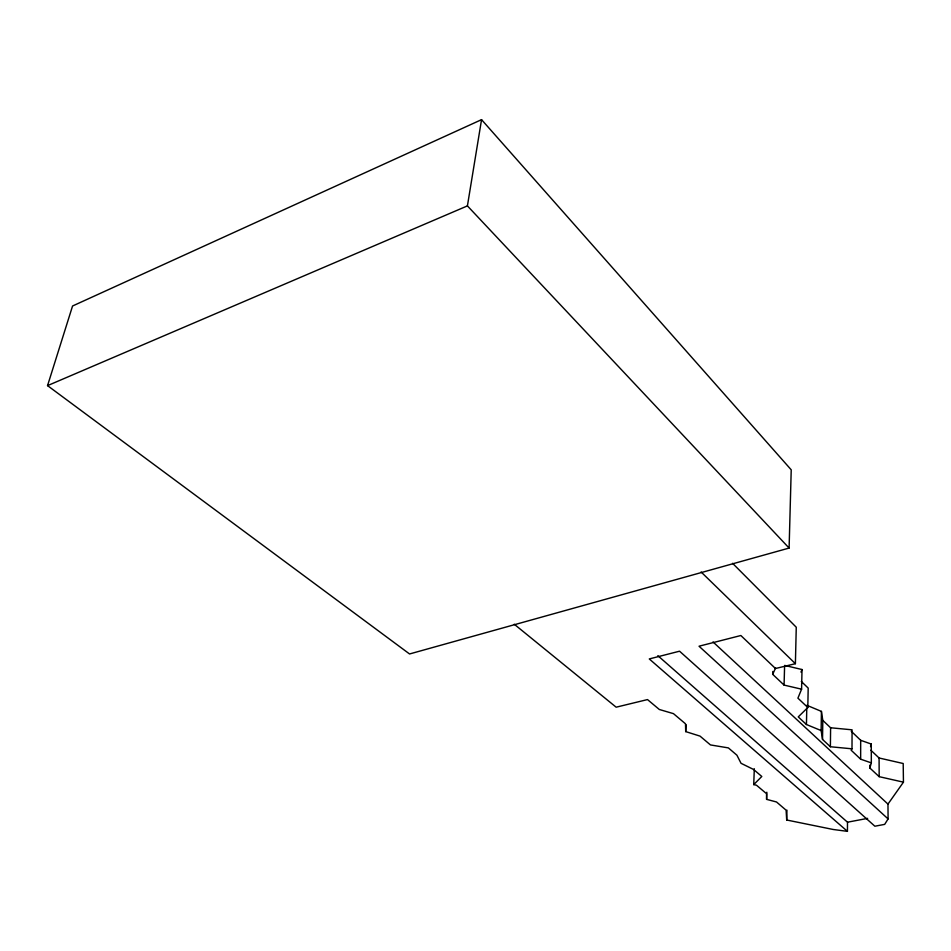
<?xml version="1.0" encoding="UTF-8"?>
<svg xmlns="http://www.w3.org/2000/svg" width="951" height="951" viewBox="0 0 951 951"><rect width="100%" height="100%" fill="white"/><g stroke="black" fill="none" stroke-linecap="round" stroke-linejoin="round"><path stroke-width="1.43" d="M870.854 750.22L879.081 757.995L903.2 763.51L903.45 782.162L879.176 776.67L869.868 768.028L871.33 762.892L860.655 759.183L860.679 740.306L851.252 731.248M860.655 759.183L851.169 750.22L852.001 748.817L852.072 729.821L830.603 727.765L822.793 720.371L821.426 711.396L806.817 705.285M754.309 768.741L753.727 784.611L756.485 785.217L766.518 793.681L766.601 799.363L776.515 801.978L786.108 810.204L786.703 820.012L833.147 829.474L847.436 831.352L847.496 822.199L657.842 655.667M852.001 748.817L830.389 746.749L830.603 727.765M830.389 746.749L822.532 739.438L821.141 730.57L821.426 711.396M822.532 739.438L822.793 720.371M821.141 730.57L806.448 724.519L806.769 708.245M806.448 724.519L798.258 716.899L807.815 707.508L808.184 688.072L801.313 681.451M807.815 707.508L797.913 698.153L801.586 689.19L802.014 669.528L784.611 665.415M847.436 831.352L649.271 658.936L679.549 651.197L874.861 826.217L884.68 824.374L888.091 818.918L699.021 646.216L740.853 635.518L775.481 668.517L795.393 663.691L796.26 627.232L732.567 563.301M786.703 820.012L786.952 810.157M801.586 689.19L784.076 685.089L784.575 666.817M789.104 548.061L791.22 469.818L481.551 119.648L72.561 305.996L47.55 385.63L409.56 653.967L789.104 548.061L467.416 205.891L481.551 119.648M766.601 799.363L766.839 792.231M784.076 685.089L772.676 674.318L772.771 671.489M753.727 784.611L761.799 776.48L753.596 769.478L741.043 763.308L736.906 755.189L728.371 747.902L710.468 744.93L700.019 736.11L685.707 731.604L686.123 724.698M870.557 746.654L871.282 744.051L860.679 740.306M800.968 672.119L802.014 669.528M772.676 674.318L775.6 667.994M888.091 818.918L887.972 804.094L903.45 782.162M47.55 385.63L467.416 205.891M847.496 822.199L867.633 818.371M514.253 624.236L616.153 707.187L647.512 699.579L659.316 709.482L673.463 713.642L685.481 723.794L685.707 731.604M713.012 641.937L887.972 804.094M701.101 571.979L795.393 663.691M879.081 757.995L879.176 776.67M871.282 744.051L871.33 762.892M869.856 765.139L869.868 768.028"/></g></svg>
